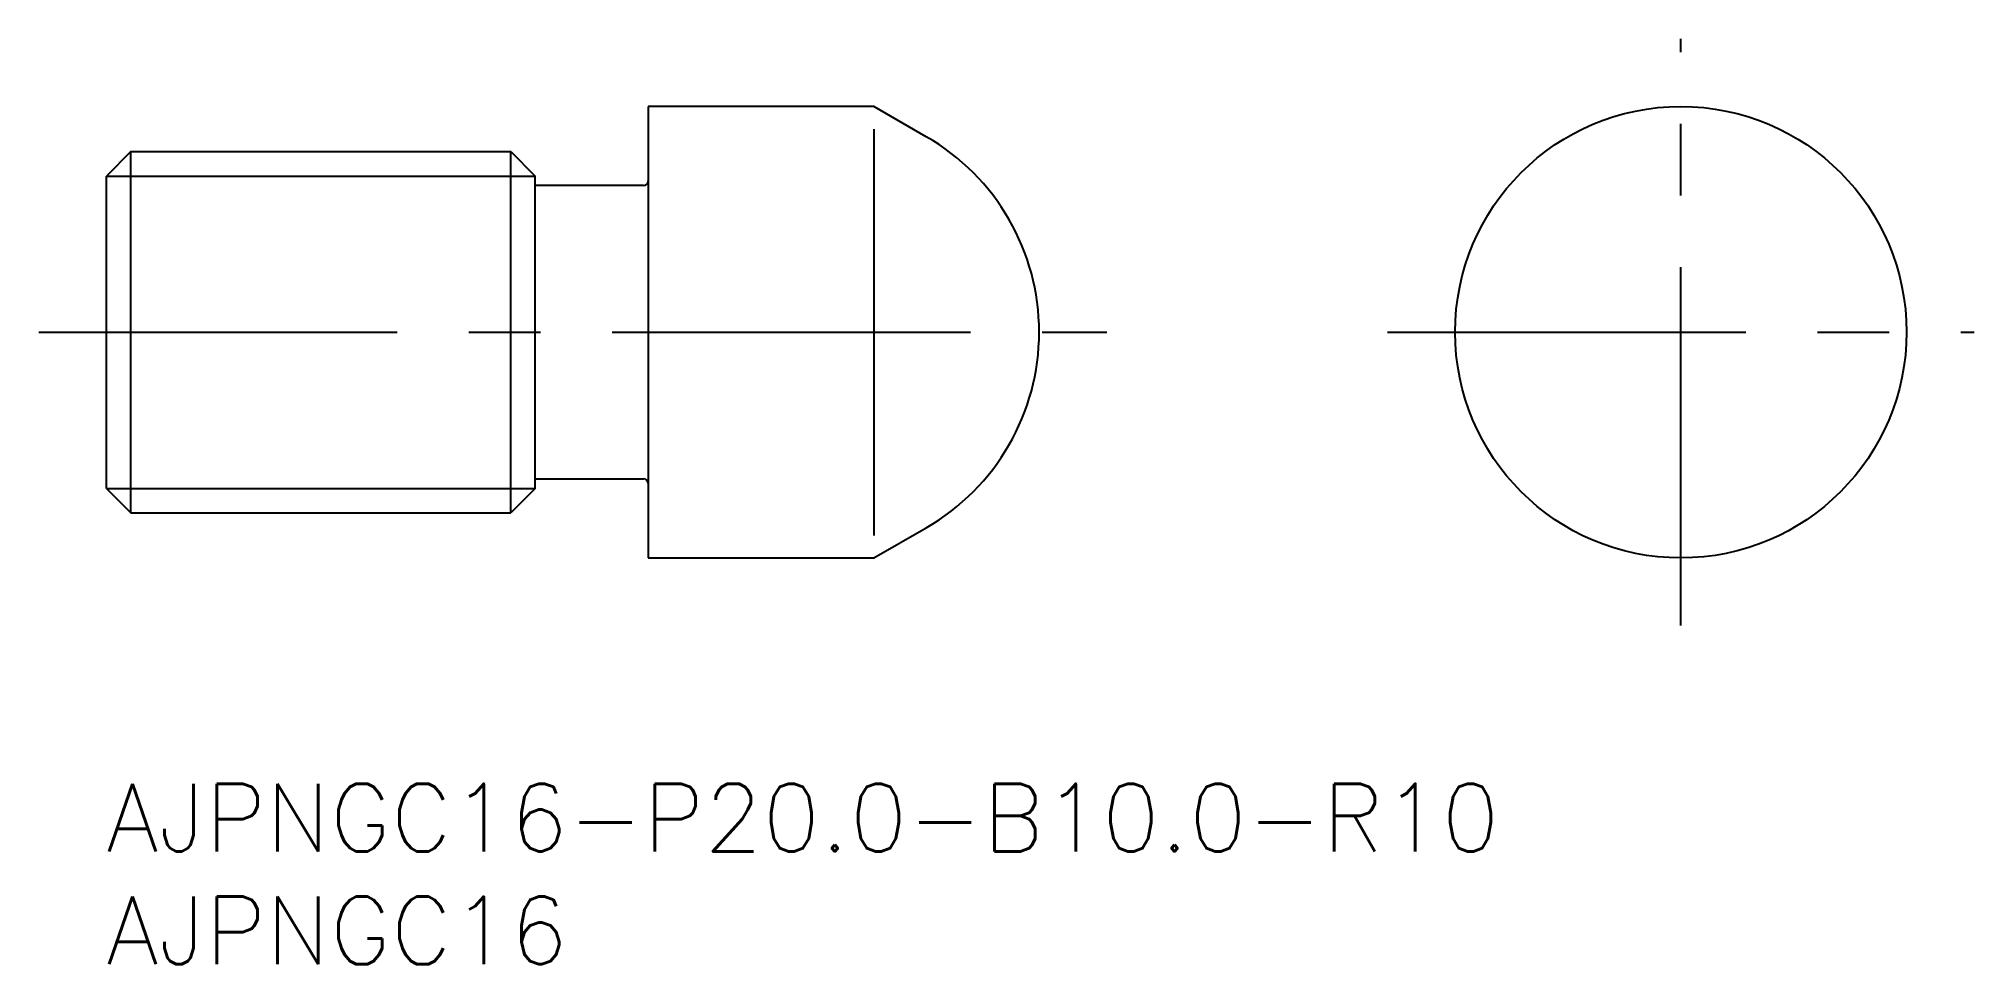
# Model space of a CAD drawing. Extents: x -3 to 82.7, y -8 to 33.
import ezdxf

# ---------------------------------------------------------------- set-up
doc = ezdxf.new("R2010")
doc.units = 0
doc.header["$LTSCALE"] = 0.5
doc.linetypes.add('CENTER', pattern=[50.8, 31.75, -6.35, 6.35, -6.35])
for name, color, linetype in [('MSM_CENTER', 1, 'CENTER'), ('MSM_CONTINUOUS', 7, 'CONTINUOUS'), ('MSM_NARROW', 5, 'CONTINUOUS'), ('MSM_PART_NUMBER', 7, 'CONTINUOUS')]:
    doc.layers.add(name, color=color, linetype=linetype)
doc.styles.get("Standard").update_dxf_attribs({"font": 'txt.shx', "height": 1, "bigfont": 'bigfont.shx'})

# ---------------------------------------------------------------- blocks, each defined once
blk = doc.blocks.new('*U12')
at = {"layer": 'MSM_PART_NUMBER'}
blk.add_text('AJPNGC16-P20.0-B10.0-R10', height=3, dxfattribs=at).set_placement((0, -3))
blk = doc.blocks.new('*U13')
at = {"layer": 'MSM_PART_NUMBER'}
blk.add_text('AJPNGC16', height=3, dxfattribs=at).set_placement((0, -8))

msp = doc.modelspace()

# ---------------------------------------------------------------- linework, layer by layer
at = {"layer": 'MSM_CENTER'}
for p, q in [((69.749, 7), (69.749, 33)), ((-3, 20), (44.321, 20)), ((56.749, 20), (82.749, 20))]:
    msp.add_line(p, q, dxfattribs=at)
at = {"layer": 'MSM_CONTINUOUS'}
for p, q in [((34, 30), (24, 30)), ((24, 30), (24, 10)), ((36.321, 28.66), (34, 30)), ((1.082, 28), (0, 26.918)), ((1.082, 28), (17.918, 28)), ((1.082, 12), (1.082, 28)), ((17.918, 12), (17.918, 28)), ((17.918, 28), (19, 26.918)), ((0, 13.083), (0, 26.918)), ((19, 13.083), (19, 26.918)), ((23.8, 26.5), (19, 26.5)), ((0, 13.083), (1.082, 12)), ((19, 13.083), (17.918, 12)), ((19, 13.5), (23.8, 13.5)), ((1.082, 12), (17.918, 12)), ((34, 10), (36.321, 11.34)), ((24, 10), (34, 10))]:
    msp.add_line(p, q, dxfattribs=at)
msp.add_circle((69.749, 20), 10, dxfattribs=at)
for centre, radius, start, end in [((31.321, 20), 10, 300, 60), ((23.8, 26.7), 0.2, 270, 0), ((23.8, 13.3), 0.2, 0, 90)]:
    msp.add_arc(centre, radius, start, end, dxfattribs=at)
at = {"layer": 'MSM_NARROW'}
for p, q in [((34, 29), (34, 11)), ((0, 26.918), (19, 26.918)), ((0, 13.083), (19, 13.083))]:
    msp.add_line(p, q, dxfattribs=at)

# ---------------------------------------------------------------- block references
at = {"layer": 'MSM_CONTINUOUS'}
for name in ['*U12', '*U13']:
    msp.add_blockref(name, (0, 0), dxfattribs=at)

doc.saveas('drawing.dxf')
